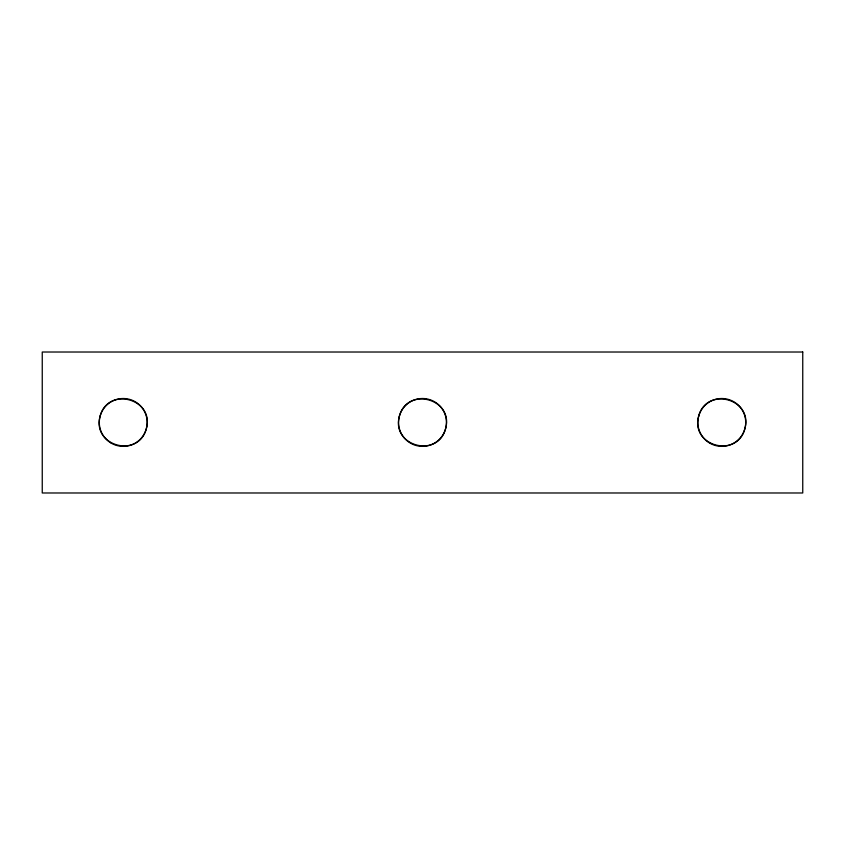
<?xml version="1.0" encoding="UTF-8"?>
<svg xmlns="http://www.w3.org/2000/svg" width="845" height="845" viewBox="0 0 845 845"><rect width="100%" height="100%" fill="white"/><g stroke="black" fill="none" stroke-linecap="round" stroke-linejoin="round"><path stroke-width="1.27" d="M100.101 416.236C91.756 446.181 138.612 458.74 146.354 428.626C154.709 398.692 107.843 386.133 100.101 416.236M399.379 416.236C391.024 446.181 437.89 458.74 445.621 428.626C453.976 398.692 407.11 386.133 399.379 416.236M698.646 416.236C690.291 446.181 737.157 458.74 744.899 428.626C753.244 398.692 706.388 386.133 698.646 416.236M802.75 352.016L42.25 352.016L42.25 492.984L802.75 492.984L802.75 352.016M405.568 439.368A23.945 23.945 0 0 0 445.621 428.626A23.945 23.945 0 0 0 416.3 399.305A23.945 23.945 0 0 0 405.568 439.368M709.8 443.171A23.945 23.945 0 0 0 745.712 422.437A23.945 23.945 0 0 0 709.8 401.702A23.945 23.945 0 0 0 709.8 443.171M111.255 443.171A23.945 23.945 0 0 0 147.167 422.437A23.945 23.945 0 0 0 111.255 401.702A23.945 23.945 0 0 0 111.255 443.171"/></g></svg>
